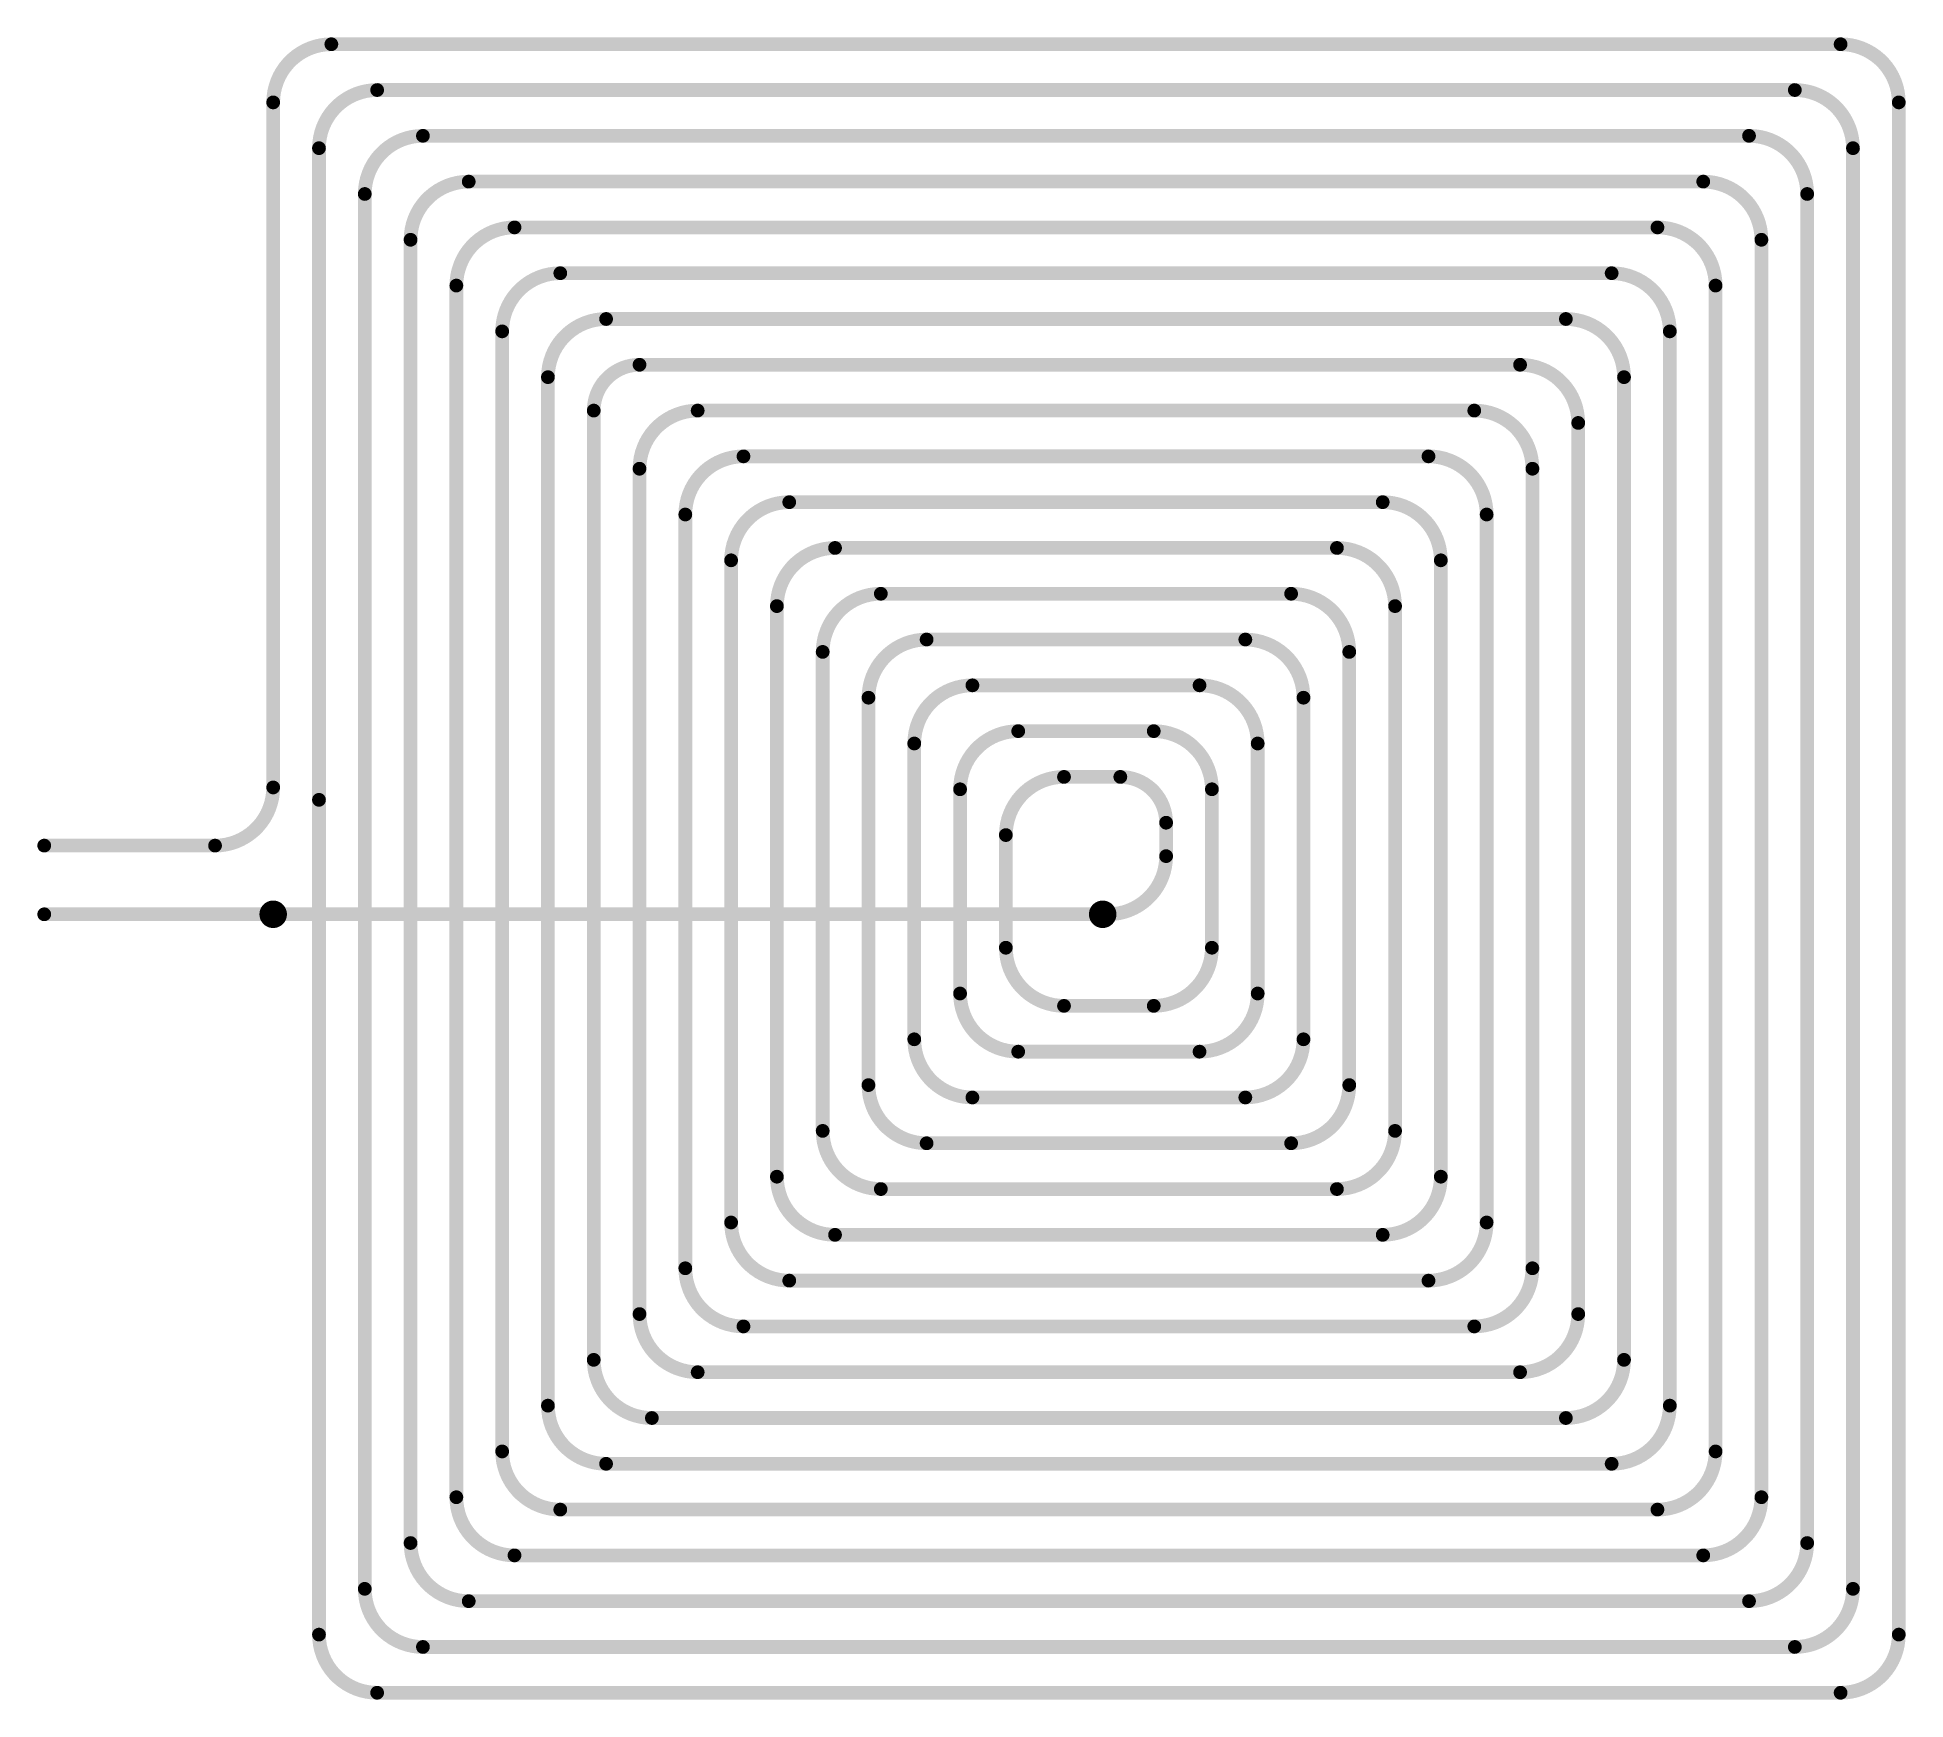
# Model space of a CAD drawing. Header units: inches. Extents: x 91.5 to 132.3, y 60.7 to 97.
import ezdxf

# ---------------------------------------------------------------- set-up
doc = ezdxf.new("R2010")
doc.units = ezdxf.units.IN
doc.layers.add('Bottom Layer', color=5, linetype='Continuous')
doc.layers.add('Top Layer', color=1, linetype='Continuous')

msp = doc.modelspace()

# ---------------------------------------------------------------- linework, layer by layer
at = {"layer": 'Bottom Layer', "const_width": 0.15}
for points in [[(96.458, 77.875, 1), (96.908, 77.875, 1)], [(96.608, 77.875, 1), (96.758, 77.875, 1)], [(114.573, 77.875, 1), (115.023, 77.875, 1)], [(114.723, 77.875, 1), (114.873, 77.875, 1)]]:
    msp.add_lwpolyline(points, format="xyb", close=True, dxfattribs=at)
at = {"layer": 'Bottom Layer', "const_width": 0.3}
msp.add_lwpolyline([(96.683, 77.875), (114.798, 77.875)], dxfattribs=at)
at = {"layer": 'Top Layer', "const_width": 0.3}
for points in [[(96.683, 95.605, -0.414214), (97.953, 96.875)], [(130.913, 96.875, -0.414214), (132.183, 95.605)], [(97.683, 94.605, -0.414214), (98.953, 95.875)], [(129.913, 95.875, -0.414214), (131.183, 94.605)], [(98.683, 93.605, -0.414214), (99.953, 94.875)], [(128.913, 94.875, -0.414214), (130.183, 93.605)], [(99.683, 92.605, -0.414214), (100.953, 93.875)], [(127.913, 93.875, -0.414214), (129.183, 92.605)], [(100.683, 91.605, -0.414214), (101.953, 92.875)], [(126.913, 92.875, -0.414214), (128.183, 91.605)], [(101.683, 90.605, -0.414214), (102.953, 91.875)], [(125.913, 91.875, -0.414214), (127.183, 90.605)], [(102.683, 89.605, -0.414214), (103.953, 90.875)], [(124.913, 90.875, -0.414214), (126.183, 89.605)], [(103.683, 88.875, -0.414214), (104.683, 89.875)], [(123.913, 89.875, -0.414214), (125.183, 88.605)], [(104.683, 87.605, -0.414214), (105.953, 88.875)], [(122.913, 88.875, -0.414214), (124.183, 87.605)], [(105.683, 86.605, -0.414214), (106.953, 87.875)], [(121.913, 87.875, -0.414214), (123.183, 86.605)], [(106.683, 85.605, -0.414214), (107.953, 86.875)], [(120.913, 86.875, -0.414214), (122.183, 85.605)], [(107.683, 84.605, -0.414214), (108.953, 85.875)], [(119.913, 85.875, -0.414214), (121.183, 84.605)], [(108.683, 83.605, -0.414214), (109.953, 84.875)], [(118.913, 84.875, -0.414214), (120.183, 83.605)], [(109.683, 82.605, -0.414214), (110.953, 83.875)], [(117.913, 83.875, -0.414214), (119.183, 82.605)], [(110.683, 81.605, -0.414214), (111.953, 82.875)], [(116.913, 82.875, -0.414214), (118.183, 81.605)], [(111.683, 80.605, -0.414214), (112.953, 81.875)], [(115.913, 81.875, -0.414214), (117.183, 80.605)], [(96.683, 80.645, -0.414214), (95.413, 79.375)], [(112.683, 79.605, -0.414214), (113.953, 80.875)], [(115.183, 80.875, -0.414214), (116.183, 79.875)], [(116.183, 79.145, -0.414214), (114.913, 77.875)], [(113.953, 75.875, -0.414214), (112.683, 77.145)], [(117.183, 77.145, -0.414214), (115.913, 75.875)], [(112.953, 74.875, -0.414214), (111.683, 76.145)], [(118.183, 76.145, -0.414214), (116.913, 74.875)], [(111.953, 73.875, -0.414214), (110.683, 75.145)], [(119.183, 75.145, -0.414214), (117.913, 73.875)], [(110.953, 72.875, -0.414214), (109.683, 74.145)], [(120.183, 74.145, -0.414214), (118.913, 72.875)], [(109.953, 71.875, -0.414214), (108.683, 73.145)], [(121.183, 73.145, -0.414214), (119.913, 71.875)], [(108.953, 70.875, -0.414214), (107.683, 72.145)], [(122.183, 72.145, -0.414214), (120.913, 70.875)], [(107.953, 69.875, -0.414214), (106.683, 71.145)], [(123.183, 71.145, -0.414214), (121.913, 69.875)], [(106.953, 68.875, -0.414214), (105.683, 70.145)], [(124.183, 70.145, -0.414214), (122.913, 68.875)], [(105.953, 67.875, -0.414214), (104.683, 69.145)], [(125.183, 69.145, -0.414214), (123.913, 67.875)], [(104.953, 66.875, -0.414214), (103.683, 68.145)], [(126.183, 68.145, -0.414214), (124.913, 66.875)], [(103.953, 65.875, -0.414214), (102.683, 67.145)], [(127.183, 67.145, -0.414214), (125.913, 65.875)], [(102.953, 64.875, -0.414214), (101.683, 66.145)], [(128.183, 66.145, -0.414214), (126.913, 64.875)], [(101.953, 63.875, -0.414214), (100.683, 65.145)], [(129.183, 65.145, -0.414214), (127.913, 63.875)], [(100.953, 62.875, -0.414214), (99.683, 64.145)], [(130.183, 64.145, -0.414214), (128.913, 62.875)], [(99.953, 61.875, -0.414214), (98.683, 63.145)], [(131.183, 63.145, -0.414214), (129.913, 61.875)], [(98.953, 60.875, -0.414214), (97.683, 62.145)], [(132.183, 62.145, -0.414214), (130.913, 60.875)]]:
    msp.add_lwpolyline(points, format="xyb", dxfattribs=at)
for points in [[(97.953, 96.875), (130.913, 96.875)], [(98.953, 95.875), (129.913, 95.875)], [(96.683, 80.645), (96.683, 95.605)], [(132.183, 62.145), (132.183, 95.605)], [(97.683, 80.375), (97.683, 94.605)], [(99.953, 94.875), (128.913, 94.875)], [(131.183, 63.145), (131.183, 94.605)], [(100.953, 93.875), (127.913, 93.875)], [(98.683, 63.145), (98.683, 93.605)], [(130.183, 64.145), (130.183, 93.605)], [(101.953, 92.875), (126.913, 92.875)], [(99.683, 64.145), (99.683, 92.605)], [(129.183, 65.145), (129.183, 92.605)], [(102.953, 91.875), (125.913, 91.875)], [(100.683, 65.145), (100.683, 91.605)], [(128.183, 66.145), (128.183, 91.605)], [(103.953, 90.875), (124.913, 90.875)], [(101.683, 66.145), (101.683, 90.605)], [(127.183, 67.145), (127.183, 90.605)], [(104.683, 89.875), (123.913, 89.875)], [(102.683, 67.145), (102.683, 89.605)], [(126.183, 68.145), (126.183, 89.605)], [(103.683, 68.145), (103.683, 88.875)], [(105.953, 88.875), (122.913, 88.875)], [(125.183, 69.145), (125.183, 88.605)], [(104.683, 69.145), (104.683, 87.605)], [(106.953, 87.875), (121.913, 87.875)], [(124.183, 70.145), (124.183, 87.605)], [(107.953, 86.875), (120.913, 86.875)], [(105.683, 70.145), (105.683, 86.605)], [(123.183, 71.145), (123.183, 86.605)], [(106.683, 71.145), (106.683, 85.605)], [(108.953, 85.875), (119.913, 85.875)], [(122.183, 72.145), (122.183, 85.605)], [(109.953, 84.875), (118.913, 84.875)], [(107.683, 72.145), (107.683, 84.605)], [(121.183, 73.145), (121.183, 84.605)], [(108.683, 73.145), (108.683, 83.605)], [(110.953, 83.875), (117.913, 83.875)], [(120.183, 74.145), (120.183, 83.605)], [(111.953, 82.875), (116.913, 82.875)], [(109.683, 74.145), (109.683, 82.605)], [(119.183, 75.145), (119.183, 82.605)], [(112.953, 81.875), (115.913, 81.875)], [(110.683, 75.145), (110.683, 81.605)], [(118.183, 76.145), (118.183, 81.605)], [(113.953, 80.875), (115.183, 80.875)], [(97.683, 62.145), (97.683, 80.375)], [(111.683, 76.145), (111.683, 80.605)], [(117.183, 77.145), (117.183, 80.605)], [(116.183, 79.145), (116.183, 79.875)], [(112.683, 77.145), (112.683, 79.605)], [(91.683, 79.375), (95.413, 79.375)], [(91.683, 77.875), (96.683, 77.875)], [(114.683, 77.875), (114.913, 77.875)], [(113.953, 75.875), (115.913, 75.875)], [(112.953, 74.875), (116.913, 74.875)], [(111.953, 73.875), (117.913, 73.875)], [(110.953, 72.875), (118.913, 72.875)], [(109.953, 71.875), (119.913, 71.875)], [(108.953, 70.875), (120.913, 70.875)], [(107.953, 69.875), (121.913, 69.875)], [(106.953, 68.875), (122.913, 68.875)], [(105.953, 67.875), (123.913, 67.875)], [(104.953, 66.875), (124.913, 66.875)], [(103.953, 65.875), (125.913, 65.875)], [(102.953, 64.875), (126.913, 64.875)], [(101.953, 63.875), (127.913, 63.875)], [(100.953, 62.875), (128.913, 62.875)], [(99.953, 61.875), (129.913, 61.875)], [(98.953, 60.875), (130.913, 60.875)]]:
    msp.add_lwpolyline(points, dxfattribs=at)
at = {"layer": 'Top Layer', "const_width": 0.15}
for points in [[(97.878, 96.875, 1), (98.028, 96.875, 1)], [(97.878, 96.875, 1), (98.028, 96.875, 1)], [(130.838, 96.875, 1), (130.988, 96.875, 1)], [(130.838, 96.875, 1), (130.988, 96.875, 1)], [(98.878, 95.875, 1), (99.028, 95.875, 1)], [(98.878, 95.875, 1), (99.028, 95.875, 1)], [(129.838, 95.875, 1), (129.988, 95.875, 1)], [(129.838, 95.875, 1), (129.988, 95.875, 1)], [(96.608, 95.605, 1), (96.758, 95.605, 1)], [(96.608, 95.605, 1), (96.758, 95.605, 1)], [(132.108, 95.605, 1), (132.258, 95.605, 1)], [(132.108, 95.605, 1), (132.258, 95.605, 1)], [(97.608, 94.605, 1), (97.758, 94.605, 1)], [(97.608, 94.605, 1), (97.758, 94.605, 1)], [(99.878, 94.875, 1), (100.028, 94.875, 1)], [(99.878, 94.875, 1), (100.028, 94.875, 1)], [(128.838, 94.875, 1), (128.988, 94.875, 1)], [(128.838, 94.875, 1), (128.988, 94.875, 1)], [(131.108, 94.605, 1), (131.258, 94.605, 1)], [(131.108, 94.605, 1), (131.258, 94.605, 1)], [(100.878, 93.875, 1), (101.028, 93.875, 1)], [(100.878, 93.875, 1), (101.028, 93.875, 1)], [(127.838, 93.875, 1), (127.988, 93.875, 1)], [(127.838, 93.875, 1), (127.988, 93.875, 1)], [(98.608, 93.605, 1), (98.758, 93.605, 1)], [(98.608, 93.605, 1), (98.758, 93.605, 1)], [(130.108, 93.605, 1), (130.258, 93.605, 1)], [(130.108, 93.605, 1), (130.258, 93.605, 1)], [(101.878, 92.875, 1), (102.028, 92.875, 1)], [(101.878, 92.875, 1), (102.028, 92.875, 1)], [(126.838, 92.875, 1), (126.988, 92.875, 1)], [(126.838, 92.875, 1), (126.988, 92.875, 1)], [(99.608, 92.605, 1), (99.758, 92.605, 1)], [(99.608, 92.605, 1), (99.758, 92.605, 1)], [(129.108, 92.605, 1), (129.258, 92.605, 1)], [(129.108, 92.605, 1), (129.258, 92.605, 1)], [(102.878, 91.875, 1), (103.028, 91.875, 1)], [(102.878, 91.875, 1), (103.028, 91.875, 1)], [(125.838, 91.875, 1), (125.988, 91.875, 1)], [(125.838, 91.875, 1), (125.988, 91.875, 1)], [(100.608, 91.605, 1), (100.758, 91.605, 1)], [(100.608, 91.605, 1), (100.758, 91.605, 1)], [(128.108, 91.605, 1), (128.258, 91.605, 1)], [(128.108, 91.605, 1), (128.258, 91.605, 1)], [(103.878, 90.875, 1), (104.028, 90.875, 1)], [(103.878, 90.875, 1), (104.028, 90.875, 1)], [(124.838, 90.875, 1), (124.988, 90.875, 1)], [(124.838, 90.875, 1), (124.988, 90.875, 1)], [(101.608, 90.605, 1), (101.758, 90.605, 1)], [(101.608, 90.605, 1), (101.758, 90.605, 1)], [(127.108, 90.605, 1), (127.258, 90.605, 1)], [(127.108, 90.605, 1), (127.258, 90.605, 1)], [(104.608, 89.875, 1), (104.758, 89.875, 1)], [(104.608, 89.875, 1), (104.758, 89.875, 1)], [(123.838, 89.875, 1), (123.988, 89.875, 1)], [(123.838, 89.875, 1), (123.988, 89.875, 1)], [(102.608, 89.605, 1), (102.758, 89.605, 1)], [(102.608, 89.605, 1), (102.758, 89.605, 1)], [(126.108, 89.605, 1), (126.258, 89.605, 1)], [(126.108, 89.605, 1), (126.258, 89.605, 1)], [(103.608, 88.875, 1), (103.758, 88.875, 1)], [(103.608, 88.875, 1), (103.758, 88.875, 1)], [(105.878, 88.875, 1), (106.028, 88.875, 1)], [(105.878, 88.875, 1), (106.028, 88.875, 1)], [(122.838, 88.875, 1), (122.988, 88.875, 1)], [(122.838, 88.875, 1), (122.988, 88.875, 1)], [(125.108, 88.605, 1), (125.258, 88.605, 1)], [(125.108, 88.605, 1), (125.258, 88.605, 1)], [(104.608, 87.605, 1), (104.758, 87.605, 1)], [(104.608, 87.605, 1), (104.758, 87.605, 1)], [(106.878, 87.875, 1), (107.028, 87.875, 1)], [(106.878, 87.875, 1), (107.028, 87.875, 1)], [(121.838, 87.875, 1), (121.988, 87.875, 1)], [(121.838, 87.875, 1), (121.988, 87.875, 1)], [(124.108, 87.605, 1), (124.258, 87.605, 1)], [(124.108, 87.605, 1), (124.258, 87.605, 1)], [(107.878, 86.875, 1), (108.028, 86.875, 1)], [(107.878, 86.875, 1), (108.028, 86.875, 1)], [(120.838, 86.875, 1), (120.988, 86.875, 1)], [(120.838, 86.875, 1), (120.988, 86.875, 1)], [(105.608, 86.605, 1), (105.758, 86.605, 1)], [(105.608, 86.605, 1), (105.758, 86.605, 1)], [(123.108, 86.605, 1), (123.258, 86.605, 1)], [(123.108, 86.605, 1), (123.258, 86.605, 1)], [(106.608, 85.605, 1), (106.758, 85.605, 1)], [(106.608, 85.605, 1), (106.758, 85.605, 1)], [(108.878, 85.875, 1), (109.028, 85.875, 1)], [(108.878, 85.875, 1), (109.028, 85.875, 1)], [(119.838, 85.875, 1), (119.988, 85.875, 1)], [(119.838, 85.875, 1), (119.988, 85.875, 1)], [(122.108, 85.605, 1), (122.258, 85.605, 1)], [(122.108, 85.605, 1), (122.258, 85.605, 1)], [(109.878, 84.875, 1), (110.028, 84.875, 1)], [(109.878, 84.875, 1), (110.028, 84.875, 1)], [(118.838, 84.875, 1), (118.988, 84.875, 1)], [(118.838, 84.875, 1), (118.988, 84.875, 1)], [(107.608, 84.605, 1), (107.758, 84.605, 1)], [(107.608, 84.605, 1), (107.758, 84.605, 1)], [(121.108, 84.605, 1), (121.258, 84.605, 1)], [(121.108, 84.605, 1), (121.258, 84.605, 1)], [(108.608, 83.605, 1), (108.758, 83.605, 1)], [(108.608, 83.605, 1), (108.758, 83.605, 1)], [(110.878, 83.875, 1), (111.028, 83.875, 1)], [(110.878, 83.875, 1), (111.028, 83.875, 1)], [(117.838, 83.875, 1), (117.988, 83.875, 1)], [(117.838, 83.875, 1), (117.988, 83.875, 1)], [(120.108, 83.605, 1), (120.258, 83.605, 1)], [(120.108, 83.605, 1), (120.258, 83.605, 1)], [(111.878, 82.875, 1), (112.028, 82.875, 1)], [(111.878, 82.875, 1), (112.028, 82.875, 1)], [(116.838, 82.875, 1), (116.988, 82.875, 1)], [(116.838, 82.875, 1), (116.988, 82.875, 1)], [(109.608, 82.605, 1), (109.758, 82.605, 1)], [(109.608, 82.605, 1), (109.758, 82.605, 1)], [(119.108, 82.605, 1), (119.258, 82.605, 1)], [(119.108, 82.605, 1), (119.258, 82.605, 1)], [(112.878, 81.875, 1), (113.028, 81.875, 1)], [(112.878, 81.875, 1), (113.028, 81.875, 1)], [(115.838, 81.875, 1), (115.988, 81.875, 1)], [(115.838, 81.875, 1), (115.988, 81.875, 1)], [(110.608, 81.605, 1), (110.758, 81.605, 1)], [(110.608, 81.605, 1), (110.758, 81.605, 1)], [(118.108, 81.605, 1), (118.258, 81.605, 1)], [(118.108, 81.605, 1), (118.258, 81.605, 1)], [(96.608, 80.645, 1), (96.758, 80.645, 1)], [(96.608, 80.645, 1), (96.758, 80.645, 1)], [(113.878, 80.875, 1), (114.028, 80.875, 1)], [(113.878, 80.875, 1), (114.028, 80.875, 1)], [(115.108, 80.875, 1), (115.258, 80.875, 1)], [(115.108, 80.875, 1), (115.258, 80.875, 1)], [(97.608, 80.375, 1), (97.758, 80.375, 1)], [(97.608, 80.375, 1), (97.758, 80.375, 1)], [(111.608, 80.605, 1), (111.758, 80.605, 1)], [(111.608, 80.605, 1), (111.758, 80.605, 1)], [(117.108, 80.605, 1), (117.258, 80.605, 1)], [(117.108, 80.605, 1), (117.258, 80.605, 1)], [(116.108, 79.875, 1), (116.258, 79.875, 1)], [(116.108, 79.875, 1), (116.258, 79.875, 1)], [(112.608, 79.605, 1), (112.758, 79.605, 1)], [(112.608, 79.605, 1), (112.758, 79.605, 1)], [(91.608, 79.375, 1), (91.758, 79.375, 1)], [(95.338, 79.375, 1), (95.488, 79.375, 1)], [(95.338, 79.375, 1), (95.488, 79.375, 1)], [(116.108, 79.145, 1), (116.258, 79.145, 1)], [(116.108, 79.145, 1), (116.258, 79.145, 1)], [(91.608, 77.875, 1), (91.758, 77.875, 1)], [(96.458, 77.875, 1), (96.908, 77.875, 1)], [(96.608, 77.875, 1), (96.758, 77.875, 1)], [(114.573, 77.875, 1), (115.023, 77.875, 1)], [(114.608, 77.875, 1), (114.758, 77.875, 1)], [(114.838, 77.875, 1), (114.988, 77.875, 1)], [(114.838, 77.875, 1), (114.988, 77.875, 1)], [(112.608, 77.145, 1), (112.758, 77.145, 1)], [(112.608, 77.145, 1), (112.758, 77.145, 1)], [(117.108, 77.145, 1), (117.258, 77.145, 1)], [(117.108, 77.145, 1), (117.258, 77.145, 1)], [(111.608, 76.145, 1), (111.758, 76.145, 1)], [(111.608, 76.145, 1), (111.758, 76.145, 1)], [(113.878, 75.875, 1), (114.028, 75.875, 1)], [(113.878, 75.875, 1), (114.028, 75.875, 1)], [(115.838, 75.875, 1), (115.988, 75.875, 1)], [(115.838, 75.875, 1), (115.988, 75.875, 1)], [(118.108, 76.145, 1), (118.258, 76.145, 1)], [(118.108, 76.145, 1), (118.258, 76.145, 1)], [(110.608, 75.145, 1), (110.758, 75.145, 1)], [(110.608, 75.145, 1), (110.758, 75.145, 1)], [(119.108, 75.145, 1), (119.258, 75.145, 1)], [(119.108, 75.145, 1), (119.258, 75.145, 1)], [(112.878, 74.875, 1), (113.028, 74.875, 1)], [(112.878, 74.875, 1), (113.028, 74.875, 1)], [(116.838, 74.875, 1), (116.988, 74.875, 1)], [(116.838, 74.875, 1), (116.988, 74.875, 1)], [(109.608, 74.145, 1), (109.758, 74.145, 1)], [(109.608, 74.145, 1), (109.758, 74.145, 1)], [(120.108, 74.145, 1), (120.258, 74.145, 1)], [(120.108, 74.145, 1), (120.258, 74.145, 1)], [(111.878, 73.875, 1), (112.028, 73.875, 1)], [(111.878, 73.875, 1), (112.028, 73.875, 1)], [(117.838, 73.875, 1), (117.988, 73.875, 1)], [(117.838, 73.875, 1), (117.988, 73.875, 1)], [(108.608, 73.145, 1), (108.758, 73.145, 1)], [(108.608, 73.145, 1), (108.758, 73.145, 1)], [(121.108, 73.145, 1), (121.258, 73.145, 1)], [(121.108, 73.145, 1), (121.258, 73.145, 1)], [(110.878, 72.875, 1), (111.028, 72.875, 1)], [(110.878, 72.875, 1), (111.028, 72.875, 1)], [(118.838, 72.875, 1), (118.988, 72.875, 1)], [(118.838, 72.875, 1), (118.988, 72.875, 1)], [(107.608, 72.145, 1), (107.758, 72.145, 1)], [(107.608, 72.145, 1), (107.758, 72.145, 1)], [(122.108, 72.145, 1), (122.258, 72.145, 1)], [(122.108, 72.145, 1), (122.258, 72.145, 1)], [(109.878, 71.875, 1), (110.028, 71.875, 1)], [(109.878, 71.875, 1), (110.028, 71.875, 1)], [(119.838, 71.875, 1), (119.988, 71.875, 1)], [(119.838, 71.875, 1), (119.988, 71.875, 1)], [(106.608, 71.145, 1), (106.758, 71.145, 1)], [(106.608, 71.145, 1), (106.758, 71.145, 1)], [(108.878, 70.875, 1), (109.028, 70.875, 1)], [(108.878, 70.875, 1), (109.028, 70.875, 1)], [(120.838, 70.875, 1), (120.988, 70.875, 1)], [(120.838, 70.875, 1), (120.988, 70.875, 1)], [(123.108, 71.145, 1), (123.258, 71.145, 1)], [(123.108, 71.145, 1), (123.258, 71.145, 1)], [(105.608, 70.145, 1), (105.758, 70.145, 1)], [(105.608, 70.145, 1), (105.758, 70.145, 1)], [(124.108, 70.145, 1), (124.258, 70.145, 1)], [(124.108, 70.145, 1), (124.258, 70.145, 1)], [(107.878, 69.875, 1), (108.028, 69.875, 1)], [(107.878, 69.875, 1), (108.028, 69.875, 1)], [(121.838, 69.875, 1), (121.988, 69.875, 1)], [(121.838, 69.875, 1), (121.988, 69.875, 1)], [(104.608, 69.145, 1), (104.758, 69.145, 1)], [(104.608, 69.145, 1), (104.758, 69.145, 1)], [(106.878, 68.875, 1), (107.028, 68.875, 1)], [(106.878, 68.875, 1), (107.028, 68.875, 1)], [(122.838, 68.875, 1), (122.988, 68.875, 1)], [(122.838, 68.875, 1), (122.988, 68.875, 1)], [(125.108, 69.145, 1), (125.258, 69.145, 1)], [(125.108, 69.145, 1), (125.258, 69.145, 1)], [(103.608, 68.145, 1), (103.758, 68.145, 1)], [(103.608, 68.145, 1), (103.758, 68.145, 1)], [(126.108, 68.145, 1), (126.258, 68.145, 1)], [(126.108, 68.145, 1), (126.258, 68.145, 1)], [(105.878, 67.875, 1), (106.028, 67.875, 1)], [(105.878, 67.875, 1), (106.028, 67.875, 1)], [(123.838, 67.875, 1), (123.988, 67.875, 1)], [(123.838, 67.875, 1), (123.988, 67.875, 1)], [(102.608, 67.145, 1), (102.758, 67.145, 1)], [(102.608, 67.145, 1), (102.758, 67.145, 1)], [(104.878, 66.875, 1), (105.028, 66.875, 1)], [(104.878, 66.875, 1), (105.028, 66.875, 1)], [(124.838, 66.875, 1), (124.988, 66.875, 1)], [(124.838, 66.875, 1), (124.988, 66.875, 1)], [(127.108, 67.145, 1), (127.258, 67.145, 1)], [(127.108, 67.145, 1), (127.258, 67.145, 1)], [(101.608, 66.145, 1), (101.758, 66.145, 1)], [(101.608, 66.145, 1), (101.758, 66.145, 1)], [(128.108, 66.145, 1), (128.258, 66.145, 1)], [(128.108, 66.145, 1), (128.258, 66.145, 1)], [(103.878, 65.875, 1), (104.028, 65.875, 1)], [(103.878, 65.875, 1), (104.028, 65.875, 1)], [(125.838, 65.875, 1), (125.988, 65.875, 1)], [(125.838, 65.875, 1), (125.988, 65.875, 1)], [(100.608, 65.145, 1), (100.758, 65.145, 1)], [(100.608, 65.145, 1), (100.758, 65.145, 1)], [(129.108, 65.145, 1), (129.258, 65.145, 1)], [(129.108, 65.145, 1), (129.258, 65.145, 1)], [(102.878, 64.875, 1), (103.028, 64.875, 1)], [(102.878, 64.875, 1), (103.028, 64.875, 1)], [(126.838, 64.875, 1), (126.988, 64.875, 1)], [(126.838, 64.875, 1), (126.988, 64.875, 1)], [(99.608, 64.145, 1), (99.758, 64.145, 1)], [(99.608, 64.145, 1), (99.758, 64.145, 1)], [(130.108, 64.145, 1), (130.258, 64.145, 1)], [(130.108, 64.145, 1), (130.258, 64.145, 1)], [(101.878, 63.875, 1), (102.028, 63.875, 1)], [(101.878, 63.875, 1), (102.028, 63.875, 1)], [(127.838, 63.875, 1), (127.988, 63.875, 1)], [(127.838, 63.875, 1), (127.988, 63.875, 1)], [(98.608, 63.145, 1), (98.758, 63.145, 1)], [(98.608, 63.145, 1), (98.758, 63.145, 1)], [(131.108, 63.145, 1), (131.258, 63.145, 1)], [(131.108, 63.145, 1), (131.258, 63.145, 1)], [(100.878, 62.875, 1), (101.028, 62.875, 1)], [(100.878, 62.875, 1), (101.028, 62.875, 1)], [(128.838, 62.875, 1), (128.988, 62.875, 1)], [(128.838, 62.875, 1), (128.988, 62.875, 1)], [(97.608, 62.145, 1), (97.758, 62.145, 1)], [(97.608, 62.145, 1), (97.758, 62.145, 1)], [(99.878, 61.875, 1), (100.028, 61.875, 1)], [(99.878, 61.875, 1), (100.028, 61.875, 1)], [(129.838, 61.875, 1), (129.988, 61.875, 1)], [(129.838, 61.875, 1), (129.988, 61.875, 1)], [(132.108, 62.145, 1), (132.258, 62.145, 1)], [(132.108, 62.145, 1), (132.258, 62.145, 1)], [(98.878, 60.875, 1), (99.028, 60.875, 1)], [(98.878, 60.875, 1), (99.028, 60.875, 1)], [(130.838, 60.875, 1), (130.988, 60.875, 1)], [(130.838, 60.875, 1), (130.988, 60.875, 1)]]:
    msp.add_lwpolyline(points, format="xyb", close=True, dxfattribs=at)

doc.saveas('drawing.dxf')
